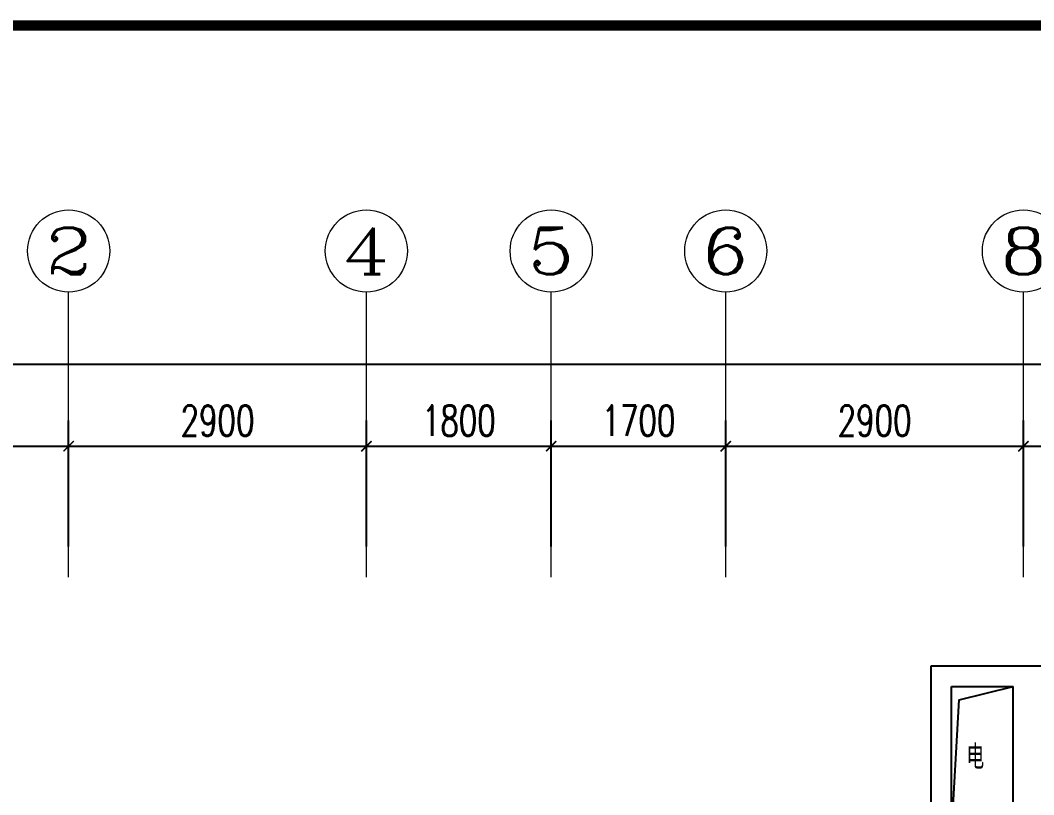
# Model space of a CAD drawing. Extents: x 3753737 to 4713801, y -857380 to 24339.
# Drawn here: x 4638777 to 4648649, y -756864 to -749327 of the extents above; entities that cross this region are included whole.
import ezdxf
from ezdxf.enums import TextEntityAlignment as Align

# ---------------------------------------------------------------- set-up
doc = ezdxf.new("R2010")
doc.units = 0
doc.header["$LTSCALE"] = 1000
doc.header["$MEASUREMENT"] = 0
doc.layers.get('0').update_dxf_attribs({"linetype": 'CONTINUOUS'})
doc.layers.get('Defpoints').update_dxf_attribs({"linetype": 'CONTINUOUS'})
for name, color, linetype in [('!!电气', 1, 'CONTINUOUS'), ('WALL', 252, 'CONTINUOUS'), ('看线', 185, 'CONTINUOUS')]:
    doc.layers.add(name, color=color, linetype=linetype)
for name, color, linetype, lineweight in [('AXIS', 114, 'CONTINUOUS', 20), ('AXIS_TEXT', 7, 'CONTINUOUS', 20), ('PUB_TEXT', 7, 'CONTINUOUS', 20), ('图框', 147, 'CONTINUOUS', 20)]:
    doc.layers.add(name, color=color, linetype=linetype, lineweight=lineweight)
doc.styles.add('_TCH_AXIS', font='COMPLEX', dxfattribs={"bigfont": 'GBCBIG'})
doc.styles.add('_TCH_DIM_T3', font='SIMPLEX.shx', dxfattribs={"width": 0.705882, "bigfont": 'GBCBIG.shx'})
doc.styles.add('COMPLEX', font='COMPLEX')
doc.styles.get("Standard").update_dxf_attribs({"font": 'gbenor.shx', "bigfont": 'gbcbig.shx'})
doc.dimstyles.new('_TCH_ARCH&&100', dxfattribs={"dimtxt": 297.5, "dimasz": 100, "dimexe": 250, "dimexo": 300, "dimgap": 100, "dimtad": 1, "dimdec": 0, "dimzin": 0, "dimdsep": 46, "dimtxsty": '_TCH_DIM_T3', "dimblk": 'ARCHTICK', "dimcen": 0.09, "dimclrt": 7, "dimazin": 2, "dimtfac": 1, "dimtdec": 0, "dimtix": 1, "dimtmove": 2, "dimatfit": 3, "dimfxl": 1, "dimtolj": 1, "dimtzin": 0, "dimarcsym": 0})

# ---------------------------------------------------------------- blocks, each defined once
blk = doc.blocks.new('_ArchTick')
at = {"color": 0, "linetype": 'ByBlock', "const_width": 0.15}
blk.add_lwpolyline([(-0.5, -0.5), (0.5, 0.5)], dxfattribs=at)
blk = doc.blocks.new('*D567')
at = {"layer": 'AXIS', "color": 0, "lineweight": -2, "transparency": 16777216}
for p, q in [((11702.5, -5070.4), (11702.5, -3045.4)), ((61902.5, -5070.4), (61902.5, -3045.4)), ((11702.5, -3295.4), (61902.5, -3295.4))]:
    blk.add_line(p, q, dxfattribs=at)
at = {"layer": 'Defpoints', "color": 0, "transparency": 16777216}
for p in [(61902.5, -3295.4), (11702.5, -5370.4), (61902.5, -5370.4)]:
    blk.add_point(p, dxfattribs=at)
at = {"layer": 'AXIS', "color": 0, "lineweight": -2, "transparency": 16777216, "xscale": 100, "yscale": 100, "zscale": 100, "rotation": 180}
blk.add_blockref('_ArchTick', (11702.5, -3295.4), dxfattribs=at)
at = {"layer": 'AXIS', "color": 0, "lineweight": -2, "transparency": 16777216, "xscale": 100, "yscale": 100, "zscale": 100}
blk.add_blockref('_ArchTick', (61902.5, -3295.4), dxfattribs=at)
at = {"layer": 'AXIS', "color": 7, "transparency": 16777216, "insert": (36802.5, -3046.7), "char_height": 297.5, "attachment_point": 5, "style": '_TCH_DIM_T3'}
blk.add_mtext('\\A1;50200', dxfattribs=at)
blk = doc.blocks.new('*D569')
at = {"layer": 'AXIS', "color": 0, "lineweight": -2, "transparency": 16777216}
for p, q in [((11802.5, -5070.4), (11802.5, -3845.4)), ((13602.5, -5070.4), (13602.5, -3845.4)), ((11802.5, -4095.4), (13602.5, -4095.4))]:
    blk.add_line(p, q, dxfattribs=at)
at = {"layer": 'Defpoints', "color": 0, "transparency": 16777216}
for p in [(13602.5, -4095.4), (11802.5, -5370.4), (13602.5, -5370.4)]:
    blk.add_point(p, dxfattribs=at)
at = {"layer": 'AXIS', "color": 0, "lineweight": -2, "transparency": 16777216, "xscale": 100, "yscale": 100, "zscale": 100, "rotation": 180}
blk.add_blockref('_ArchTick', (11802.5, -4095.4), dxfattribs=at)
at = {"layer": 'AXIS', "color": 0, "lineweight": -2, "transparency": 16777216, "xscale": 100, "yscale": 100, "zscale": 100}
blk.add_blockref('_ArchTick', (13602.5, -4095.4), dxfattribs=at)
at = {"layer": 'AXIS', "color": 7, "transparency": 16777216, "insert": (12702.5, -3846.7), "char_height": 297.5, "attachment_point": 5, "style": '_TCH_DIM_T3'}
blk.add_mtext('\\A1;1800', dxfattribs=at)
blk = doc.blocks.new('*D570')
at = {"layer": 'AXIS', "color": 0, "lineweight": -2, "transparency": 16777216}
for p, q in [((13602.5, -5070.4), (13602.5, -3845.4)), ((16502.5, -5070.4), (16502.5, -3845.4)), ((13602.5, -4095.4), (16502.5, -4095.4))]:
    blk.add_line(p, q, dxfattribs=at)
at = {"layer": 'Defpoints', "color": 0, "transparency": 16777216}
for p in [(16502.5, -4095.4), (13602.5, -5370.4), (16502.5, -5370.4)]:
    blk.add_point(p, dxfattribs=at)
at = {"layer": 'AXIS', "color": 0, "lineweight": -2, "transparency": 16777216, "xscale": 100, "yscale": 100, "zscale": 100, "rotation": 180}
blk.add_blockref('_ArchTick', (13602.5, -4095.4), dxfattribs=at)
at = {"layer": 'AXIS', "color": 0, "lineweight": -2, "transparency": 16777216, "xscale": 100, "yscale": 100, "zscale": 100}
blk.add_blockref('_ArchTick', (16502.5, -4095.4), dxfattribs=at)
at = {"layer": 'AXIS', "color": 7, "transparency": 16777216, "insert": (15052.5, -3846.7), "char_height": 297.5, "attachment_point": 5, "style": '_TCH_DIM_T3'}
blk.add_mtext('\\A1;2900', dxfattribs=at)
blk = doc.blocks.new('*D571')
at = {"layer": 'AXIS', "color": 0, "lineweight": -2, "transparency": 16777216}
for p, q in [((16502.5, -5070.4), (16502.5, -3845.4)), ((18302.5, -5070.4), (18302.5, -3845.4)), ((16502.5, -4095.4), (18302.5, -4095.4))]:
    blk.add_line(p, q, dxfattribs=at)
at = {"layer": 'Defpoints', "color": 0, "transparency": 16777216}
for p in [(18302.5, -4095.4), (16502.5, -5370.4), (18302.5, -5370.4)]:
    blk.add_point(p, dxfattribs=at)
at = {"layer": 'AXIS', "color": 0, "lineweight": -2, "transparency": 16777216, "xscale": 100, "yscale": 100, "zscale": 100, "rotation": 180}
blk.add_blockref('_ArchTick', (16502.5, -4095.4), dxfattribs=at)
at = {"layer": 'AXIS', "color": 0, "lineweight": -2, "transparency": 16777216, "xscale": 100, "yscale": 100, "zscale": 100}
blk.add_blockref('_ArchTick', (18302.5, -4095.4), dxfattribs=at)
at = {"layer": 'AXIS', "color": 7, "transparency": 16777216, "insert": (17402.5, -3846.7), "char_height": 297.5, "attachment_point": 5, "style": '_TCH_DIM_T3'}
blk.add_mtext('\\A1;1800', dxfattribs=at)
blk = doc.blocks.new('*D572')
at = {"layer": 'AXIS', "color": 0, "lineweight": -2, "transparency": 16777216}
for p, q in [((18302.5, -5070.4), (18302.5, -3845.4)), ((20002.5, -5070.4), (20002.5, -3845.4)), ((18302.5, -4095.4), (20002.5, -4095.4))]:
    blk.add_line(p, q, dxfattribs=at)
at = {"layer": 'Defpoints', "color": 0, "transparency": 16777216}
for p in [(20002.5, -4095.4), (18302.5, -5370.4), (20002.5, -5370.4)]:
    blk.add_point(p, dxfattribs=at)
at = {"layer": 'AXIS', "color": 0, "lineweight": -2, "transparency": 16777216, "xscale": 100, "yscale": 100, "zscale": 100, "rotation": 180}
blk.add_blockref('_ArchTick', (18302.5, -4095.4), dxfattribs=at)
at = {"layer": 'AXIS', "color": 0, "lineweight": -2, "transparency": 16777216, "xscale": 100, "yscale": 100, "zscale": 100}
blk.add_blockref('_ArchTick', (20002.5, -4095.4), dxfattribs=at)
at = {"layer": 'AXIS', "color": 7, "transparency": 16777216, "insert": (19152.5, -3846.7), "char_height": 297.5, "attachment_point": 5, "style": '_TCH_DIM_T3'}
blk.add_mtext('\\A1;1700', dxfattribs=at)
blk = doc.blocks.new('*D573')
at = {"layer": 'AXIS', "color": 0, "lineweight": -2, "transparency": 16777216}
for p, q in [((20002.5, -5070.4), (20002.5, -3845.4)), ((22902.5, -5070.4), (22902.5, -3845.4)), ((20002.5, -4095.4), (22902.5, -4095.4))]:
    blk.add_line(p, q, dxfattribs=at)
at = {"layer": 'Defpoints', "color": 0, "transparency": 16777216}
for p in [(22902.5, -4095.4), (20002.5, -5370.4), (22902.5, -5370.4)]:
    blk.add_point(p, dxfattribs=at)
at = {"layer": 'AXIS', "color": 0, "lineweight": -2, "transparency": 16777216, "xscale": 100, "yscale": 100, "zscale": 100, "rotation": 180}
blk.add_blockref('_ArchTick', (20002.5, -4095.4), dxfattribs=at)
at = {"layer": 'AXIS', "color": 0, "lineweight": -2, "transparency": 16777216, "xscale": 100, "yscale": 100, "zscale": 100}
blk.add_blockref('_ArchTick', (22902.5, -4095.4), dxfattribs=at)
at = {"layer": 'AXIS', "color": 7, "transparency": 16777216, "insert": (21452.5, -3846.7), "char_height": 297.5, "attachment_point": 5, "style": '_TCH_DIM_T3'}
blk.add_mtext('\\A1;2900', dxfattribs=at)
blk = doc.blocks.new('*D574')
at = {"layer": 'AXIS', "color": 0, "lineweight": -2, "transparency": 16777216}
for p, q in [((22902.5, -5070.4), (22902.5, -3845.4)), ((25702.5, -5070.4), (25702.5, -3845.4)), ((22902.5, -4095.4), (25702.5, -4095.4))]:
    blk.add_line(p, q, dxfattribs=at)
at = {"layer": 'Defpoints', "color": 0, "transparency": 16777216}
for p in [(25702.5, -4095.4), (22902.5, -5370.4), (25702.5, -5370.4)]:
    blk.add_point(p, dxfattribs=at)
at = {"layer": 'AXIS', "color": 0, "lineweight": -2, "transparency": 16777216, "xscale": 100, "yscale": 100, "zscale": 100, "rotation": 180}
blk.add_blockref('_ArchTick', (22902.5, -4095.4), dxfattribs=at)
at = {"layer": 'AXIS', "color": 0, "lineweight": -2, "transparency": 16777216, "xscale": 100, "yscale": 100, "zscale": 100}
blk.add_blockref('_ArchTick', (25702.5, -4095.4), dxfattribs=at)
at = {"layer": 'AXIS', "color": 7, "transparency": 16777216, "insert": (24302.5, -3846.7), "char_height": 297.5, "attachment_point": 5, "style": '_TCH_DIM_T3'}
blk.add_mtext('\\A1;2800', dxfattribs=at)
blk = doc.blocks.new('_AXISO')
blk.add_circle((0, 0), 0.5)
at = {"layer": 'AXIS_TEXT', "style": 'COMPLEX', "width": 1.041667}
blk.add_attdef('A', text='', height=0.56, dxfattribs=at).set_placement((-0.25, -0.28), (0.25, -0.28), align=Align.FIT)
blk = doc.blocks.new('A$C100F5A36')
at = {"layer": 'AXIS'}
for p, q in [((13602.5, -5370.4), (13602.5, -2595.4)), ((16502.5, -5370.4), (16502.5, -2595.4)), ((18302.5, -5370.4), (18302.5, -2595.4)), ((20002.5, -5370.4), (20002.5, -2595.4)), ((22902.5, -5370.4), (22902.5, -2595.4))]:
    blk.add_line(p, q, dxfattribs=at)
at = {"layer": 'WALL', "color": 252}
for p, q in [((22002.5, -6232.4), (22902.5, -6232.4)), ((22002.5, -7882.4), (22002.5, -6232.4)), ((22902.5, -6232.4), (25702.5, -6232.4)), ((22202.5, -6432.4), (22802.5, -6432.4)), ((22202.5, -7882.4), (22202.5, -6432.4)), ((22802.5, -7882.4), (22802.5, -6432.4))]:
    blk.add_line(p, q, dxfattribs=at)
at = {"layer": '看线', "color": 252, "ltscale": 0.5}
blk.add_lwpolyline([(22202.5, -7882.4), (22277.4, -6565.3), (22802.5, -6432.4)], dxfattribs=at)
at = {"layer": 'AXIS'}
ref = blk.add_blockref('_AXISO', (13602.5, -2195.4), dxfattribs=dict(at, xscale=800, yscale=800, zscale=800))
ref.add_attrib('A', '2', dxfattribs={"layer": 'AXIS_TEXT', "height": 452.5, "style": '_TCH_AXIS', "width": 1.5}).set_placement((13376.2, -2421.7), (13828.7, -2421.7), align=Align.FIT)
ref = blk.add_blockref('_AXISO', (16502.5, -2195.4), dxfattribs=dict(at, xscale=800, yscale=800, zscale=800))
ref.add_attrib('A', '4', dxfattribs={"layer": 'AXIS_TEXT', "height": 452.5, "style": '_TCH_AXIS', "width": 1.3125}).set_placement((16276.2, -2421.7), (16728.7, -2421.7), align=Align.FIT)
ref = blk.add_blockref('_AXISO', (18302.5, -2195.4), dxfattribs=dict(at, xscale=800, yscale=800, zscale=800))
ref.add_attrib('A', '5', dxfattribs={"layer": 'AXIS_TEXT', "height": 452.5, "style": '_TCH_AXIS', "width": 1.5}).set_placement((18076.2, -2421.7), (18528.7, -2421.7), align=Align.FIT)
ref = blk.add_blockref('_AXISO', (20002.5, -2195.4), dxfattribs=dict(at, xscale=800, yscale=800, zscale=800))
ref.add_attrib('A', '6', dxfattribs={"layer": 'AXIS_TEXT', "height": 452.5, "style": '_TCH_AXIS', "width": 1.5}).set_placement((19776.2, -2421.7), (20228.7, -2421.7), align=Align.FIT)
ref = blk.add_blockref('_AXISO', (22902.5, -2195.4), dxfattribs=dict(at, xscale=800, yscale=800, zscale=800))
ref.add_attrib('A', '8', dxfattribs={"layer": 'AXIS_TEXT', "height": 452.5, "style": '_TCH_AXIS', "width": 1.5}).set_placement((22676.2, -2421.7), (23128.7, -2421.7), align=Align.FIT)
at = {"layer": 'PUB_TEXT', "color": 252}
blk.add_text('电', height=236.3, dxfattribs=at).set_placement((22348.7, -7237.6))
at = {"layer": 'AXIS'}
for p1, p2, distance, text, picture, middle in [((11702.5, -5370.4), (61902.5, -5370.4), 2075, '50200', '*D567', (36802.5, -3046.7)), ((11802.5, -5370.4), (13602.5, -5370.4), 1275, '1800', '*D569', (12702.5, -3846.7)), ((13602.5, -5370.4), (16502.5, -5370.4), 1275, '2900', '*D570', (15052.5, -3846.7)), ((16502.5, -5370.4), (18302.5, -5370.4), 1275, '1800', '*D571', (17402.5, -3846.7)), ((18302.5, -5370.4), (20002.5, -5370.4), 1275, '1700', '*D572', (19152.5, -3846.7)), ((20002.5, -5370.4), (22902.5, -5370.4), 1275, '2900', '*D573', (21452.5, -3846.7)), ((22902.5, -5370.4), (25702.5, -5370.4), 1275, '2800', '*D574', (24302.5, -3846.7))]:
    dim = blk.add_aligned_dim(p1=p1, p2=p2, distance=distance, text=text, dimstyle='_TCH_ARCH&&100', dxfattribs=at)
    dim.commit()
    dim.dimension.update_dxf_attribs({"geometry": picture, "text_midpoint": middle})

msp = doc.modelspace()

# ---------------------------------------------------------------- block references
at = {"layer": '!!电气'}
msp.add_blockref('A$C100F5A36', (4625646.2, -749377.2), dxfattribs=at)

# ---------------------------------------------------------------- next in the draw order: linework, layer by layer
at = {"layer": '图框', "const_width": 100}
msp.add_lwpolyline([(4706246.2, -806777.2), (4706246.2, -749377.2), (4625646.2, -749377.2), (4625646.2, -806777.2)], close=True, dxfattribs=at)

doc.saveas('drawing.dxf')
